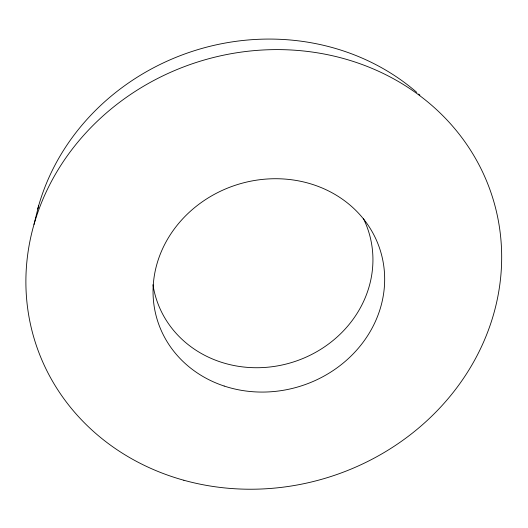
<?xml version="1.0" encoding="UTF-8"?>
<svg xmlns="http://www.w3.org/2000/svg" width="528" height="528" viewBox="0 0 528 528"><rect width="100%" height="100%" fill="white"/><g stroke="black" fill="none" stroke-linecap="round" stroke-linejoin="round"><path stroke-width="0.79" d="M33.99 224.466L38.63 205.755M37.752 208.93A228.624 209.537 -17.6 0 1 196.515 50.035A228.624 209.537 -17.6 0 1 416.79 92.387M418.645 94.017A228.624 209.537 -17.6 0 1 419.872 95.119M363.356 218.447A111.375 101.719 -17.6 0 1 292.941 362.122A111.375 101.719 -17.6 0 1 152.968 284.731M183.856 480.256A239.837 217.701 -17.6 0 0 497.792 217.846A239.837 217.701 -17.6 0 0 109.699 110.147A239.837 217.701 -17.6 0 0 183.856 480.256M224.156 386.034A116.794 105.607 -17.6 0 0 383.731 265.723A116.794 105.607 -17.6 0 0 198.673 204.435A116.794 105.607 -17.6 0 0 224.156 386.034"/></g></svg>
